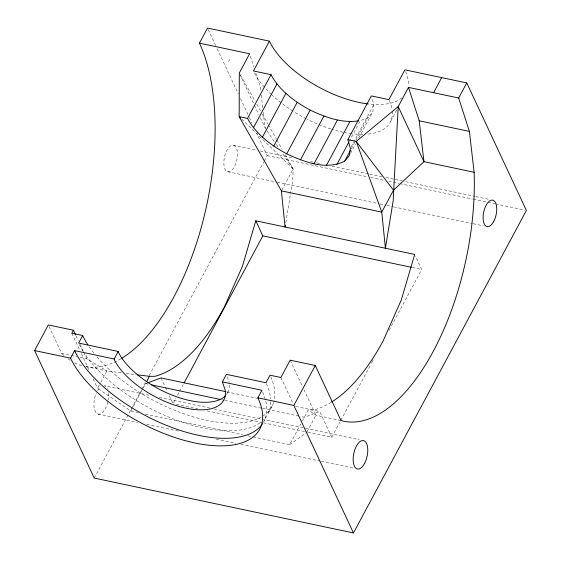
<?xml version="1.0" encoding="UTF-8"?>
<svg xmlns="http://www.w3.org/2000/svg" width="561" height="561" viewBox="0 0 561 561"><rect width="100%" height="100%" fill="white"/><g stroke="black" fill="none" stroke-linecap="round" stroke-linejoin="round"><path stroke-width="0.42" stroke-dasharray="2.81 2.1" d="M285.037 154.499L293.158 168.98L292.786 179.808L290.535 193.538M358.76 137.971L372.749 111.877L373.843 104.549L371.796 97.481M285.759 222.71L290.395 194.394M173.412 402.896L175.874 398.282M177.521 395.203L179.169 392.125M179.576 391.361L183.692 383.668M228.657 61.338L229.673 59.452M138.483 412.623L130.797 410.996L97.572 388.296L100.398 383.03M100.805 382.272L106.863 370.982L121.618 372.834M94.234 478.07L141.4 390.119M141.814 389.348L145.53 382.399M149.254 375.456L263.852 161.743M264.266 160.972L267.162 155.572L256.791 133.392M281.818 190.123L293.158 168.98L282.316 153.174M349.23 141.442L360.337 120.713L368.149 117.389L372.749 111.877M351.207 146.765L373.843 104.549M351.27 148.861L355.386 141.183M355.8 140.418L368.149 117.389M350.527 153.328L355.464 144.114M226.616 394.341L228.643 390.568M390.807 121.183L396.95 109.718M263.747 421.584L264.561 420.077M268.6 412.531L272.646 404.993M252.948 436.858L289.679 444.635L300.696 424.095M302.33 421.052L308.277 409.951L313.718 409.958A183.861 86.184 -78 0 0 330.815 402.518M307.042 431.802L315.927 415.238L303.781 389.278M307.849 432.208L331.747 437.271L340.408 421.122M340.822 420.35L371.333 363.458M371.74 362.687L374.215 358.072M389.068 330.366L421.711 269.49L415.413 256.019M130.797 410.996L132.852 407.195M133.266 406.437L142.732 388.962M143.146 388.198L145.615 383.64L147.227 383.037M289.679 444.635L306.636 432.552M331.747 437.271L319.714 411.529L304.364 417.251L300.1 416.346M125.959 373.374L136.372 374.678M233.678 145.306A13.548 6.353 -78 0 1 234.463 166.624A13.548 6.353 -78 0 1 223.867 163.602A13.548 6.353 -78 0 1 233.678 145.306L256.777 150.194M260.199 150.923L293.571 157.985M310.682 161.61L313.248 162.15M316.67 162.872L320.948 163.777M332.07 166.133L368.858 173.924M369.713 174.106L381.69 176.638M385.968 177.542L394.523 179.359M395.379 179.534L402.223 180.986M405.645 181.708L474.95 196.378M475.805 196.56L489.494 199.457M267.162 155.572L367.266 176.757M370.688 177.486L384.376 180.383M388.654 181.287L398.92 183.461M399.776 183.643L472.495 199.036M473.351 199.218L487.046 202.114M487.902 202.297L494.746 203.748M495.601 203.924L524.689 210.08M227.668 171.715L276.433 182.037M277.288 182.22L379.103 203.769M379.958 203.952L385.947 205.221M386.802 205.403L392.791 206.672M393.647 206.848L472.362 223.516M473.218 223.692L483.484 225.866M412.314 267.499L421.711 269.49M49.08 326.509L61.675 353.43L76.724 356.614M80.069 357.322L86.759 358.738L106.863 370.982L85.952 366.557M226.679 391.837L257.408 398.338M295.815 406.473L319.714 411.529M341.011 420.547L315.927 415.238L308.277 409.951M145.615 383.64L148.174 384.187M221.574 399.72L224.134 400.266M224.989 400.442L261.692 408.212M262.541 408.394L299.244 416.164M148.938 395.189L104.451 385.772A14.516 6.802 -78 0 1 107.298 388.605M159.212 397.363L209.688 408.05M213.965 408.955L304.658 428.148M305.514 428.331L359.412 439.74M176.413 404.39L197.752 408.906M207.142 410.89L262.618 422.636M263.467 422.819L307 432.033M145.313 414.074L242.703 434.684M247.822 435.771L252.099 436.675M98.007 414.067L137.368 422.398M146.779 424.389L180.144 431.451M216.076 439.06L235.753 443.225M240.886 444.312L320.457 461.156M321.313 461.331L353.823 468.218M241.679 119.086L293.158 168.98M260.283 117.803L266.545 130.18M267.036 130.902L274.427 141.681M276.398 144.549L278.866 148.146M240.599 75.251L255.122 101.155M256.833 104.206L260.683 111.064M262.387 114.114L267.941 124.016M268.368 124.78L276.489 139.261M276.917 140.019L282.043 149.163M239.68 73.75L254.028 104.43M254.399 105.216L258.81 114.654M208.264 29.635L215.676 45.476M217.156 48.646L238.271 93.792M240.494 98.54L249.014 116.758M249.379 117.551L251.973 123.097M290.17 360.169L302.316 386.129M280.886 377.49L293.024 403.45M160.958 377.925L164.976 386.501M165.341 387.286L167.164 391.185M169.352 395.863L172.634 402.882M76.023 335.78L78.245 340.527M80.097 344.489L83.428 351.614M83.799 352.406L86.759 358.738M71.822 333.234L79.914 350.541M81.387 353.682L88.743 369.418M93.161 378.857L97.572 388.296M227.254 376.761L229.204 382.364M250.388 56.177L253.747 66.654M255.851 73.211L260.325 87.144L260.83 91.499M261.23 94.977L262.744 108.021M263.249 112.368L265.065 128.027M120.966 358.731A183.861 86.184 -78 0 1 85.819 366.606M81.773 365.667A183.861 86.184 -78 0 1 74.711 362.932M70.16 360.337A183.861 86.184 -78 0 1 67.958 358.816M63.709 355.358A183.861 86.184 -78 0 1 61.675 353.43M108.392 392.791A14.516 6.802 -78 0 1 108.084 400.302M107.782 401.788A14.516 6.802 -78 0 1 96.871 413.485A14.516 6.802 -78 0 1 96.268 393.1M97.565 390.505A14.516 6.802 -78 0 1 100.742 386.732M273.537 402.672A108.378 50.546 28.2 0 1 262.141 416.543M261.468 416.942A108.378 50.546 28.2 0 1 96.324 356.165M93.743 353.009A108.378 50.546 28.2 0 1 88.897 346.382M270.774 376.866A108.378 50.546 28.2 0 1 273.782 401.872M260.002 422.826A108.378 50.546 28.2 0 1 172.571 418.646A108.378 50.546 28.2 0 1 84.851 353.928M82.958 350.99A108.378 50.546 28.2 0 1 79.325 344.489M266.356 383.57A108.378 50.546 28.2 0 1 270.64 398.857M270.767 401.627A108.378 50.546 28.2 0 1 263.965 419.425M229.442 384.986A62.902 29.333 28.2 0 1 226.658 394.341M262.681 391.957A108.378 50.546 28.2 0 1 263.838 421.556M392.279 111.288A78.386 36.556 28.2 0 1 366.95 134.184M362.609 134.374A78.386 36.556 28.2 0 1 352.624 133.813M351.775 133.707A78.386 36.556 28.2 0 1 344.875 132.592M343.122 132.235A78.386 36.556 28.2 0 1 331.572 129.205M330.731 128.939A78.386 36.556 28.2 0 1 307.063 119.163M306.313 118.778A78.386 36.556 28.2 0 1 293.712 111.576M292.996 111.12A78.386 36.556 28.2 0 1 281.804 103.28M281.131 102.754A78.386 36.556 28.2 0 1 272.19 95.16M271.552 94.564A78.386 36.556 28.2 0 1 265.016 87.86M264.469 87.25A78.386 36.556 28.2 0 1 254.091 72.306M389.299 100.496A78.386 36.556 28.2 0 1 392.09 109.725M401.914 97.789A78.386 36.556 28.2 0 1 367.757 103.911M405.652 71.563A78.386 36.556 28.2 0 1 408.233 85.861"/><path stroke-width="0.84" d="M73.428 330.233L71.822 333.234L82.691 335.534L78.652 343.08L118.203 351.452L114.156 358.998L114.689 360.52A62.902 29.333 28.2 0 0 180.965 406.949A62.902 29.333 28.2 0 0 225.157 389.909L222.373 381.901L226.42 374.355L265.97 382.728L270.016 375.19L280.886 377.49L290.17 360.169L315.261 365.484L341.011 420.547A183.861 86.184 -78 0 0 474.129 172.283L469.389 131.4L458.674 98.014L408.499 87.397L398.205 106.597L393.135 201.055L385.407 248.243L381.768 212.114L356.242 141.435L347.883 139.661L371.34 95.91L388.906 99.627L404.881 69.83L466.766 82.93L526.4 210.445L353.472 532.95L94.234 478.07L34.6 350.555L48.344 324.924L73.428 330.233L75.651 334.987M285.339 225.284L285.058 226.995L281.412 190.873L239.168 116.653L239.316 72.965L249.61 53.758L199.435 43.141A183.861 86.184 -78 0 1 204.008 216.946A183.861 86.184 -78 0 1 121.751 358.262M331.6 402.041A183.861 86.184 -78 0 0 383.149 340.857L401.283 300.009L414.677 254.435L255.788 220.803L242.394 266.377L224.26 307.225A183.861 86.184 -78 0 1 154.829 376.319L149.394 376.312L137.242 374.79M146.751 381.445L149.394 376.312M184.099 382.897L262.829 235.851L255.788 220.803M199.435 43.141L207.528 28.05L269.406 41.149A78.386 36.556 28.2 0 0 367.757 103.911M34.6 350.555L70.56 358.163L74.606 350.625L114.156 358.998M269.406 41.149L253.432 70.945L270.991 74.669C279.504 90.616 294.637 101.583 310.163 110.096C325.142 117.186 341.768 123.385 358.591 120.867M347.883 139.661L350.38 148.3L349.293 155.628L344.685 161.147C326.018 170.642 304.286 161.877 286.706 153.847C271.173 145.334 256.04 134.367 247.534 118.42L270.991 74.669M253.453 127.782L276.91 84.031M262.387 137.235L285.844 93.477M273.726 146.126L297.19 102.368M286.706 153.847L310.163 110.096M300.43 159.885L323.893 116.134M313.971 163.819L337.434 120.068M326.404 165.383L349.861 121.632M336.88 164.471L348.816 142.214M344.685 161.147L350.45 150.397M70.56 358.163A108.378 50.546 28.2 0 0 194.583 442.91A108.378 50.546 28.2 0 0 257.878 397.819L261.924 390.274L222.373 381.901M433.59 92.705L441.675 77.614M408.499 87.397L419.207 120.783L423.955 161.659L393.506 190.221L381.768 212.114L281.412 190.873M353.472 532.95L293.838 405.428L315.261 365.484M458.674 98.014L466.766 82.93M148.041 382.742L160.958 377.925L224.975 391.473M419.207 120.783L469.389 131.4M247.534 118.42L239.168 116.653L240.424 117.866M474.129 172.283L423.955 161.659L398.205 106.597L356.242 141.435L393.506 190.221M262.829 235.851L411.465 267.317M257.878 397.819L293.838 405.428M151.589 384.909L219.87 399.362M118.203 351.452L118.736 352.974A62.902 29.333 28.2 0 0 171.813 395A62.902 29.333 28.2 0 0 225.536 395.673M87.93 344.91A108.378 50.546 28.2 0 1 82.691 335.534M262.562 423.688A108.378 50.546 28.2 0 1 169.338 426.507A108.378 50.546 28.2 0 1 74.606 350.625M493.708 221.504A13.548 6.353 -78 0 0 492.916 200.186A13.548 6.353 -78 0 0 483.105 218.474A13.548 6.353 -78 0 0 493.708 221.504M364.538 463.491A14.516 6.802 -78 0 0 363.689 440.644A14.516 6.802 -78 0 0 353.185 460.244A14.516 6.802 -78 0 0 364.538 463.491"/></g></svg>
